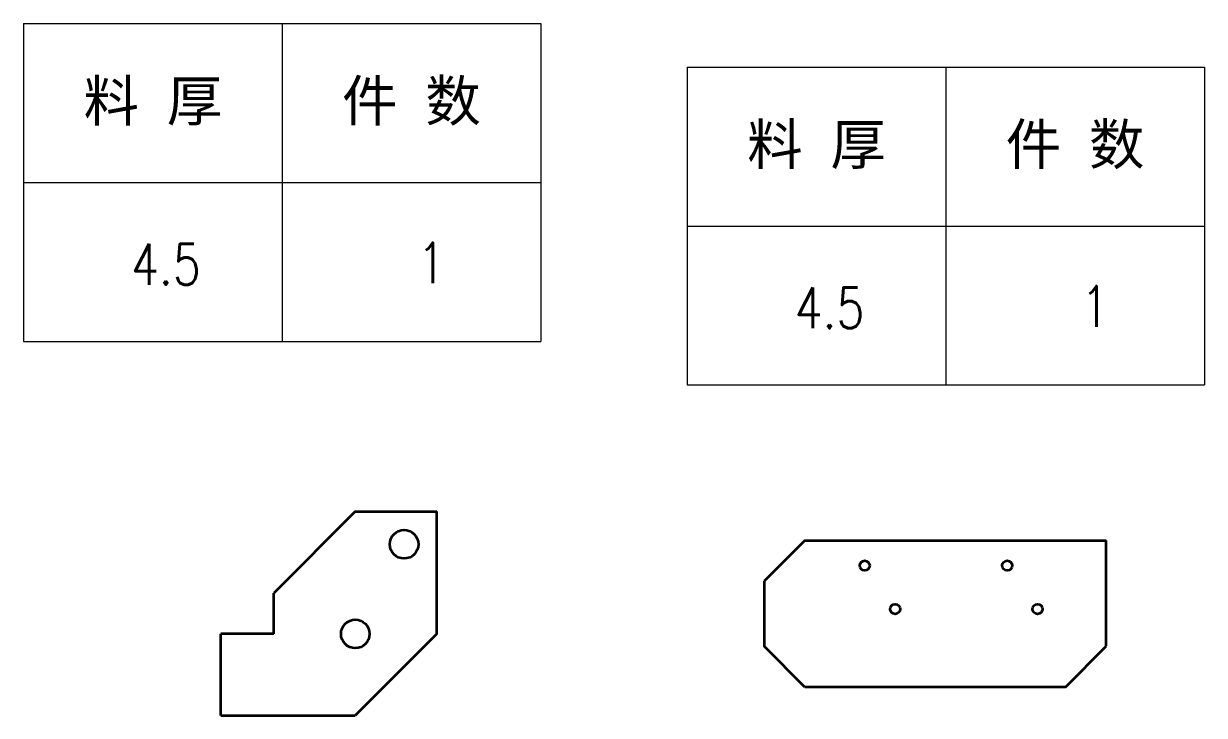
# Model space of a CAD drawing. Header units: millimetres. Extents: x 53130 to 124945, y -23470 to -1811.
# Drawn here: x 55298.3 to 55588.2, y -2173.6 to -2003.8 of the extents above; entities that cross this region are included whole.
import ezdxf
from ezdxf.enums import TextEntityAlignment as Align

# ---------------------------------------------------------------- set-up
doc = ezdxf.new("R2010")
doc.units = ezdxf.units.MM
doc.header["$LTSCALE"] = 0.5
doc.layers.add('标注线', color=3, linetype='Continuous', lineweight=18)
doc.layers.add('粗实线', color=7, linetype='Continuous', lineweight=35)
doc.styles.add('DIM', font='romans.shx', dxfattribs={"width": 0.8, "bigfont": 'bigfont.shx'})

# ---------------------------------------------------------------- blocks, each defined once
blk = doc.blocks.new('*T381')
at = {"color": 0, "linetype": 'ByBlock', "lineweight": -2, "transparency": 16777216}
for p, q in [((0, 0), (127, 0)), ((0, 0), (0, -78)), ((63.5, 0), (63.5, -78)), ((127, 0), (127, -78)), ((0, -39), (127, -39)), ((0, -78), (127, -78))]:
    blk.add_line(p, q, dxfattribs=at)
at = {"color": 0, "transparency": 16777216, "char_height": 10, "width": 60.5, "attachment_point": 5}
for s, insert in [('{\\fSimSun|b0|i0|c134|p2;料 厚}', (31.75, -19.5)), ('{\\fSimSun|b0|i0|c134|p2;件 数}', (95.25, -19.5))]:
    blk.add_mtext(s, dxfattribs=dict(at, insert=insert))
blk = doc.blocks.new('拆图参数')
blk.add_blockref('*T381', (-63.5, 78))
at = {"style": 'DIM', "width": 0.8}
blk.add_attdef('6', text='', height=10, dxfattribs=at).set_placement((-37.13, 18.91), align=Align.MIDDLE_LEFT)
blk.add_attdef('1', text='', height=10, dxfattribs=at).set_placement((36.65, 19.27), align=Align.MIDDLE_CENTER)

msp = doc.modelspace()

# ---------------------------------------------------------------- linework, layer by layer
at = {"layer": '粗实线'}
for p, q in [((55379.712, -2123.588), (55359.712, -2143.588)), ((55379.712, -2123.588), (55399.712, -2123.588)), ((55399.712, -2153.588), (55399.712, -2123.588)), ((55490.151, -2130.631), (55564.151, -2130.631)), ((55564.151, -2156.631), (55564.151, -2130.631)), ((55346.712, -2173.588), (55346.712, -2153.588)), ((55399.712, -2153.588), (55379.712, -2173.588)), ((55554.151, -2166.631), (55490.151, -2166.631)), ((55346.712, -2173.588), (55379.712, -2173.588))]:
    msp.add_line(p, q, dxfattribs=at)
at = {"layer": '粗实线', "ltscale": 0.353553}
for p, q in [((55490.151, -2130.631), (55480.151, -2140.631)), ((55490.151, -2166.631), (55480.151, -2156.631)), ((55554.151, -2166.631), (55564.151, -2156.631))]:
    msp.add_line(p, q, dxfattribs=at)
at = {"layer": '粗实线', "ltscale": 0.4}
msp.add_line((55480.151, -2140.631), (55480.151, -2156.631), dxfattribs=at)
at = {"layer": '粗实线', "ltscale": 0.25}
msp.add_line((55359.712, -2153.588), (55359.712, -2143.588), dxfattribs=at)
at = {"layer": '粗实线', "ltscale": 0.325}
msp.add_line((55359.712, -2153.588), (55346.712, -2153.588), dxfattribs=at)
at = {"layer": '粗实线'}
for centre, radius in [((55391.712, -2131.588), 3.5), ((55504.827, -2136.835), 1.229), ((55539.827, -2136.835), 1.229), ((55512.284, -2147.484), 1.229), ((55547.284, -2147.484), 1.229), ((55379.712, -2153.588), 3.5)]:
    msp.add_circle(centre, radius, dxfattribs=at)

# ---------------------------------------------------------------- block references
at = {"layer": '标注线', "color": 7}
for p in [(55361.764, -2081.797), (55524.744, -2092.478)]:
    msp.add_blockref('拆图参数', p, dxfattribs=at).add_auto_attribs({'1': '1', '6': '4.5'})

doc.saveas('drawing.dxf')
